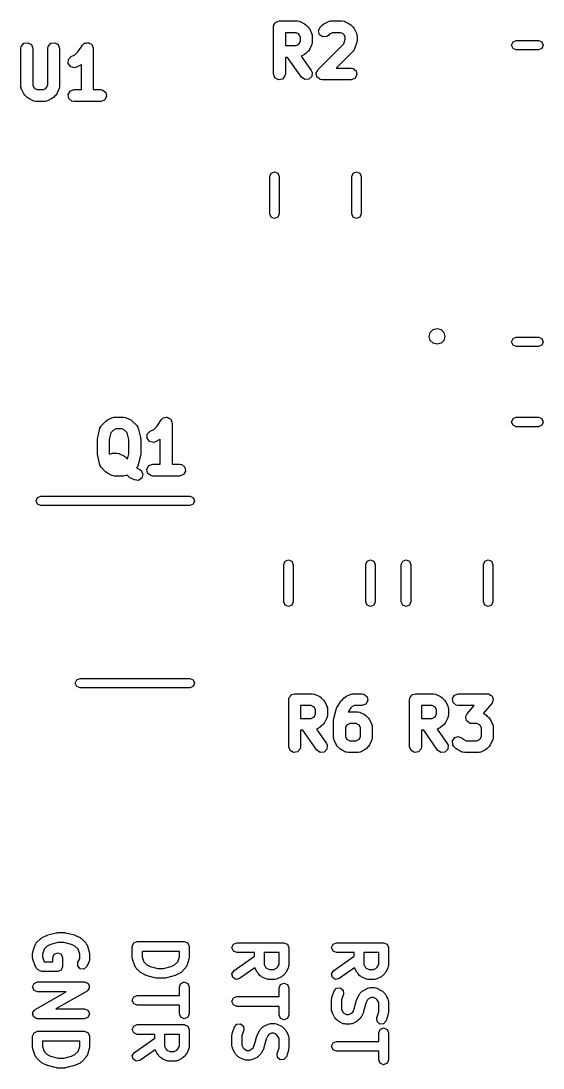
# Model space of a CAD drawing. Extents: x 83.3 to 116.7, y -116.8 to -83.3.
# Drawn here: x 99.49 to 106.14, y -116.76 to -103.43 of the extents above; entities that cross this region are included whole.
import ezdxf

# ---------------------------------------------------------------- set-up
doc = ezdxf.new("R2010")
doc.units = 0
doc.layers.add('BLACK', color=7, linetype='CONTINUOUS')

msp = doc.modelspace()

# ---------------------------------------------------------------- linework, layer by layer
at = {"layer": 'BLACK', "linetype": 'CONTINUOUS'}
for p, q in [((102.706, -103.501), (102.707, -103.491)), ((102.706, -104.101), (102.706, -103.501)), ((102.707, -103.488), (102.709, -103.485)), ((102.707, -103.491), (102.707, -103.488)), ((102.709, -103.485), (102.71, -103.475)), ((102.71, -103.475), (102.723, -103.46)), ((102.723, -103.46), (102.732, -103.443)), ((102.732, -103.443), (102.739, -103.441)), ((102.739, -103.441), (102.743, -103.436)), ((102.743, -103.436), (102.762, -103.432)), ((102.762, -103.432), (102.781, -103.426)), ((102.781, -103.426), (103.009, -103.426)), ((103.009, -103.426), (103.035, -103.43)), ((103.035, -103.43), (103.038, -103.433)), ((103.038, -103.433), (103.043, -103.434)), ((103.043, -103.434), (103.1, -103.462)), ((103.1, -103.462), (103.118, -103.476)), ((103.118, -103.476), (103.119, -103.476)), ((103.119, -103.476), (103.148, -103.505)), ((103.299, -103.505), (103.328, -103.476)), ((103.328, -103.476), (103.346, -103.463)), ((103.346, -103.463), (103.347, -103.462)), ((103.347, -103.462), (103.404, -103.434)), ((103.404, -103.434), (103.429, -103.426)), ((103.429, -103.426), (103.434, -103.427)), ((103.434, -103.427), (103.438, -103.426)), ((103.438, -103.426), (103.581, -103.426)), ((103.581, -103.426), (103.606, -103.43)), ((103.606, -103.43), (103.61, -103.433)), ((103.61, -103.433), (103.614, -103.434)), ((103.614, -103.434), (103.671, -103.462)), ((103.671, -103.462), (103.689, -103.476)), ((103.689, -103.476), (103.691, -103.476)), ((103.691, -103.476), (103.719, -103.505)), ((102.856, -103.576), (102.856, -103.74)), ((102.992, -103.576), (102.856, -103.576)), ((103.022, -103.591), (102.992, -103.576)), ((103.033, -103.602), (103.022, -103.591)), ((103.049, -103.633), (103.033, -103.602)), ((103.049, -103.683), (103.049, -103.633)), ((103.148, -103.505), (103.161, -103.523)), ((103.161, -103.523), (103.162, -103.524)), ((103.162, -103.524), (103.191, -103.581)), ((103.191, -103.581), (103.198, -103.606)), ((103.198, -103.606), (103.197, -103.611)), ((103.197, -103.611), (103.199, -103.615)), ((103.199, -103.615), (103.199, -103.701)), ((103.277, -103.551), (103.299, -103.505)), ((103.291, -103.601), (103.277, -103.551)), ((103.333, -103.63), (103.291, -103.601)), ((103.384, -103.626), (103.333, -103.63)), ((103.405, -103.611), (103.384, -103.626)), ((103.425, -103.591), (103.405, -103.611)), ((103.456, -103.576), (103.425, -103.591)), ((103.563, -103.576), (103.456, -103.576)), ((103.593, -103.591), (103.563, -103.576)), ((103.605, -103.602), (103.593, -103.591)), ((103.62, -103.633), (103.605, -103.602)), ((103.62, -103.66), (103.62, -103.633)), ((103.719, -103.505), (103.732, -103.523)), ((103.732, -103.523), (103.733, -103.524)), ((103.733, -103.524), (103.762, -103.581)), ((103.762, -103.581), (103.769, -103.606)), ((103.769, -103.606), (103.768, -103.611)), ((103.768, -103.611), (103.77, -103.615)), ((103.77, -103.615), (103.77, -103.672)), ((99.4869, -103.776), (99.4914, -103.751)), ((99.4914, -103.751), (99.5244, -103.711)), ((99.5244, -103.711), (99.5749, -103.703)), ((99.5749, -103.703), (99.6194, -103.728)), ((99.6194, -103.728), (99.6369, -103.776)), ((99.8298, -103.776), (99.8343, -103.751)), ((99.8343, -103.751), (99.8673, -103.711)), ((99.8673, -103.711), (99.9178, -103.703)), ((99.9178, -103.703), (99.9622, -103.728)), ((99.9622, -103.728), (99.9798, -103.776)), ((100.218, -103.814), (100.271, -103.735)), ((100.271, -103.735), (100.289, -103.716)), ((100.289, -103.716), (100.293, -103.715)), ((100.293, -103.715), (100.296, -103.711)), ((100.296, -103.711), (100.317, -103.708)), ((100.317, -103.708), (100.338, -103.702)), ((100.338, -103.702), (100.342, -103.703)), ((100.342, -103.703), (100.346, -103.703)), ((100.346, -103.703), (100.365, -103.713)), ((100.365, -103.713), (100.385, -103.722)), ((100.385, -103.722), (100.387, -103.726)), ((100.387, -103.726), (100.391, -103.728)), ((100.391, -103.728), (100.398, -103.749)), ((100.398, -103.749), (100.408, -103.768)), ((100.408, -103.768), (100.407, -103.772)), ((102.856, -103.74), (102.992, -103.74)), ((102.992, -103.74), (103.022, -103.725)), ((103.022, -103.725), (103.033, -103.713)), ((103.033, -103.713), (103.049, -103.683)), ((103.191, -103.734), (103.162, -103.791)), ((103.194, -103.726), (103.191, -103.73)), ((103.191, -103.73), (103.191, -103.734)), ((103.199, -103.701), (103.194, -103.726)), ((103.271, -104.048), (103.601, -103.717)), ((103.601, -103.717), (103.62, -103.66)), ((103.766, -103.696), (103.738, -103.782)), ((103.77, -103.672), (103.766, -103.694)), ((103.766, -103.694), (103.766, -103.696)), ((105.739, -103.735), (105.757, -103.692)), ((105.757, -103.777), (105.739, -103.735)), ((105.757, -103.692), (105.799, -103.675)), ((105.799, -103.675), (106.08, -103.675)), ((106.08, -103.675), (106.123, -103.692)), ((106.123, -103.692), (106.14, -103.735)), ((106.14, -103.735), (106.123, -103.777)), ((99.4869, -104.262), (99.4869, -103.776)), ((99.6369, -103.776), (99.6369, -104.244)), ((99.8298, -104.244), (99.8298, -103.776)), ((99.9798, -103.776), (99.9798, -104.262)), ((100.093, -103.918), (100.128, -103.881)), ((100.128, -103.881), (100.175, -103.858)), ((100.175, -103.858), (100.218, -103.814)), ((100.407, -103.772), (100.408, -103.776)), ((100.408, -103.776), (100.408, -104.301)), ((102.885, -103.89), (102.856, -103.89)), ((102.856, -103.89), (102.856, -104.101)), ((103.062, -104.144), (102.885, -103.89)), ((103.1, -103.854), (103.057, -103.875)), ((103.057, -103.875), (103.185, -104.058)), ((103.101, -103.852), (103.1, -103.854)), ((103.119, -103.839), (103.101, -103.852)), ((103.148, -103.811), (103.119, -103.839)), ((103.149, -103.809), (103.148, -103.811)), ((103.162, -103.791), (103.149, -103.809)), ((103.719, -103.811), (103.505, -104.026)), ((103.721, -103.807), (103.719, -103.811)), ((103.725, -103.805), (103.721, -103.807)), ((103.738, -103.782), (103.725, -103.805)), ((105.799, -103.795), (105.757, -103.777)), ((106.08, -103.795), (105.799, -103.795)), ((106.123, -103.777), (106.08, -103.795)), ((100.09, -103.969), (100.093, -103.918)), ((100.121, -104.01), (100.09, -103.969)), ((100.17, -104.022), (100.121, -104.01)), ((100.195, -104.015), (100.17, -104.022)), ((100.253, -103.986), (100.195, -104.015)), ((100.254, -103.985), (100.253, -103.986)), ((100.258, -103.982), (100.254, -103.985)), ((100.258, -104.301), (100.258, -103.982)), ((103.505, -104.026), (103.695, -104.026)), ((103.695, -104.026), (103.721, -104.03)), ((103.721, -104.03), (103.76, -104.063)), ((102.723, -104.149), (102.706, -104.101)), ((102.768, -104.175), (102.723, -104.149)), ((102.818, -104.166), (102.768, -104.175)), ((102.851, -104.126), (102.818, -104.166)), ((102.856, -104.101), (102.851, -104.126)), ((103.104, -104.173), (103.062, -104.144)), ((103.155, -104.169), (103.104, -104.173)), ((103.192, -104.132), (103.155, -104.169)), ((103.185, -104.058), (103.196, -104.081)), ((103.196, -104.081), (103.192, -104.132)), ((103.249, -104.094), (103.25, -104.091)), ((103.255, -104.116), (103.249, -104.094)), ((103.25, -104.088), (103.261, -104.068)), ((103.25, -104.091), (103.25, -104.088)), ((103.259, -104.138), (103.255, -104.116)), ((103.261, -104.14), (103.259, -104.138)), ((103.261, -104.068), (103.271, -104.048)), ((103.262, -104.144), (103.261, -104.14)), ((103.281, -104.157), (103.262, -104.144)), ((103.298, -104.171), (103.281, -104.157)), ((103.743, -104.158), (103.695, -104.176)), ((103.769, -104.114), (103.743, -104.158)), ((103.76, -104.063), (103.769, -104.114)), ((99.4884, -104.266), (99.4869, -104.262)), ((99.4874, -104.271), (99.4884, -104.266)), ((99.4948, -104.296), (99.4874, -104.271)), ((99.5234, -104.353), (99.4948, -104.296)), ((99.6369, -104.244), (99.6521, -104.275)), ((99.6521, -104.275), (99.6635, -104.286)), ((99.6635, -104.286), (99.6939, -104.301)), ((99.6939, -104.301), (99.7728, -104.301)), ((99.7728, -104.301), (99.8032, -104.286)), ((99.8032, -104.286), (99.8146, -104.275)), ((99.8146, -104.275), (99.8298, -104.244)), ((99.9719, -104.296), (99.9433, -104.353)), ((99.9724, -104.291), (99.9719, -104.296)), ((99.9752, -104.288), (99.9724, -104.291)), ((99.9798, -104.262), (99.9752, -104.288)), ((100.114, -104.319), (100.162, -104.301)), ((100.162, -104.301), (100.258, -104.301)), ((100.408, -104.301), (100.505, -104.301)), ((100.505, -104.301), (100.53, -104.306)), ((103.302, -104.172), (103.298, -104.171)), ((103.304, -104.173), (103.302, -104.172)), ((103.307, -104.173), (103.304, -104.173)), ((103.324, -104.176), (103.307, -104.173)), ((103.695, -104.176), (103.324, -104.176)), ((99.5246, -104.354), (99.5234, -104.353)), ((99.5375, -104.372), (99.5246, -104.354)), ((99.566, -104.401), (99.5375, -104.372)), ((99.5675, -104.402), (99.566, -104.401)), ((99.5855, -104.415), (99.5675, -104.402)), ((99.6427, -104.443), (99.5855, -104.415)), ((99.8812, -104.415), (99.824, -104.443)), ((99.8823, -104.414), (99.8812, -104.415)), ((99.9007, -104.401), (99.8823, -104.414)), ((99.9292, -104.372), (99.9007, -104.401)), ((99.9299, -104.371), (99.9292, -104.372)), ((99.9433, -104.353), (99.9299, -104.371)), ((100.088, -104.363), (100.114, -104.319)), ((100.097, -104.414), (100.088, -104.363)), ((100.136, -104.447), (100.097, -104.414)), ((100.553, -104.434), (100.505, -104.451)), ((100.53, -104.306), (100.57, -104.339)), ((100.579, -104.389), (100.553, -104.434)), ((100.57, -104.339), (100.579, -104.389)), ((99.6471, -104.444), (99.6427, -104.443)), ((99.6505, -104.447), (99.6471, -104.444)), ((99.6762, -104.451), (99.6505, -104.447)), ((99.7905, -104.451), (99.6762, -104.451)), ((99.7947, -104.45), (99.7905, -104.451)), ((99.7991, -104.451), (99.7947, -104.45)), ((99.824, -104.443), (99.7991, -104.451)), ((100.162, -104.451), (100.136, -104.447)), ((100.505, -104.451), (100.162, -104.451)), ((102.657, -105.407), (102.675, -105.365)), ((102.675, -105.365), (102.717, -105.347)), ((102.717, -105.347), (102.76, -105.365)), ((102.76, -105.365), (102.777, -105.407)), ((103.702, -105.407), (103.72, -105.365)), ((103.72, -105.365), (103.762, -105.347)), ((103.762, -105.347), (103.805, -105.365)), ((103.805, -105.365), (103.822, -105.407)), ((102.657, -105.882), (102.657, -105.407)), ((102.777, -105.407), (102.777, -105.882)), ((103.702, -105.882), (103.702, -105.407)), ((103.822, -105.407), (103.822, -105.882)), ((102.675, -105.924), (102.657, -105.882)), ((102.777, -105.882), (102.76, -105.924)), ((103.72, -105.924), (103.702, -105.882)), ((103.822, -105.882), (103.805, -105.924)), ((102.717, -105.942), (102.675, -105.924)), ((102.76, -105.924), (102.717, -105.942)), ((103.762, -105.942), (103.72, -105.924)), ((103.805, -105.924), (103.762, -105.942)), ((104.703, -107.395), (104.74, -107.358)), ((104.74, -107.358), (104.79, -107.345)), ((104.79, -107.345), (104.84, -107.358)), ((104.84, -107.358), (104.876, -107.395)), ((104.69, -107.445), (104.703, -107.395)), ((104.703, -107.495), (104.69, -107.445)), ((104.74, -107.531), (104.703, -107.495)), ((104.876, -107.495), (104.84, -107.531)), ((104.876, -107.395), (104.89, -107.445)), ((104.89, -107.445), (104.876, -107.495)), ((105.739, -107.515), (105.757, -107.472)), ((105.757, -107.472), (105.799, -107.455)), ((105.799, -107.455), (106.08, -107.455)), ((106.08, -107.455), (106.123, -107.472)), ((106.123, -107.472), (106.14, -107.515)), ((104.79, -107.545), (104.74, -107.531)), ((104.84, -107.531), (104.79, -107.545)), ((105.757, -107.557), (105.739, -107.515)), ((105.799, -107.575), (105.757, -107.557)), ((106.08, -107.575), (105.799, -107.575)), ((106.123, -107.557), (106.08, -107.575)), ((106.14, -107.515), (106.123, -107.557)), ((100.513, -108.581), (100.57, -108.523)), ((100.57, -108.523), (100.589, -108.511)), ((100.589, -108.511), (100.59, -108.509)), ((100.59, -108.509), (100.647, -108.481)), ((100.647, -108.481), (100.672, -108.473)), ((100.672, -108.473), (100.676, -108.474)), ((100.676, -108.474), (100.681, -108.473)), ((100.681, -108.473), (100.795, -108.473)), ((100.795, -108.473), (100.821, -108.477)), ((100.821, -108.477), (100.824, -108.48)), ((100.824, -108.48), (100.828, -108.481)), ((100.828, -108.481), (100.886, -108.509)), ((100.886, -108.509), (100.904, -108.523)), ((100.904, -108.523), (100.905, -108.523)), ((100.905, -108.523), (100.962, -108.581)), ((101.222, -108.586), (101.275, -108.506)), ((101.275, -108.506), (101.293, -108.487)), ((101.293, -108.487), (101.297, -108.486)), ((101.297, -108.486), (101.3, -108.483)), ((101.3, -108.483), (101.322, -108.479)), ((101.322, -108.479), (101.343, -108.473)), ((101.343, -108.473), (101.346, -108.475)), ((101.346, -108.475), (101.351, -108.474)), ((101.351, -108.474), (101.37, -108.485)), ((101.37, -108.485), (101.39, -108.494)), ((101.39, -108.494), (101.391, -108.498)), ((101.391, -108.498), (101.395, -108.5)), ((101.395, -108.5), (101.403, -108.52)), ((101.403, -108.52), (101.412, -108.54)), ((101.412, -108.54), (101.411, -108.544)), ((101.411, -108.544), (101.413, -108.548)), ((101.413, -108.548), (101.413, -109.073)), ((105.739, -108.535), (105.757, -108.492)), ((105.757, -108.577), (105.739, -108.535)), ((105.757, -108.492), (105.799, -108.475)), ((105.799, -108.475), (106.08, -108.475)), ((106.08, -108.475), (106.123, -108.492)), ((106.123, -108.492), (106.14, -108.535)), ((106.14, -108.535), (106.123, -108.577)), ((100.465, -108.73), (100.494, -108.615)), ((100.494, -108.615), (100.504, -108.592)), ((100.504, -108.592), (100.51, -108.587)), ((100.51, -108.587), (100.513, -108.581)), ((100.634, -108.672), (100.613, -108.757)), ((100.668, -108.638), (100.634, -108.672)), ((100.698, -108.623), (100.668, -108.638)), ((100.777, -108.623), (100.698, -108.623)), ((100.808, -108.638), (100.777, -108.623)), ((100.841, -108.672), (100.808, -108.638)), ((100.863, -108.757), (100.841, -108.672)), ((100.962, -108.581), (100.977, -108.602)), ((100.977, -108.602), (100.978, -108.609)), ((100.978, -108.609), (100.982, -108.615)), ((100.982, -108.615), (101.01, -108.73)), ((101.094, -108.741), (101.097, -108.689)), ((101.097, -108.689), (101.133, -108.652)), ((101.133, -108.652), (101.179, -108.629)), ((101.179, -108.629), (101.222, -108.586)), ((105.799, -108.595), (105.757, -108.577)), ((106.08, -108.595), (105.799, -108.595)), ((106.123, -108.577), (106.08, -108.595)), ((100.463, -108.748), (100.465, -108.733)), ((100.463, -108.948), (100.463, -108.748)), ((100.465, -108.733), (100.465, -108.73)), ((100.613, -108.757), (100.613, -108.939)), ((100.863, -108.939), (100.863, -108.757)), ((101.01, -108.73), (101.012, -108.745)), ((101.012, -108.745), (101.013, -108.748)), ((101.013, -108.748), (101.013, -108.948)), ((101.125, -108.782), (101.094, -108.741)), ((101.175, -108.794), (101.125, -108.782)), ((101.2, -108.786), (101.175, -108.794)), ((101.257, -108.758), (101.2, -108.786)), ((101.258, -108.757), (101.257, -108.758)), ((101.263, -108.753), (101.258, -108.757)), ((101.263, -109.073), (101.263, -108.753)), ((100.464, -108.951), (100.463, -108.948)), ((100.465, -108.966), (100.464, -108.951)), ((100.494, -109.08), (100.465, -108.966)), ((100.613, -108.939), (100.614, -108.944)), ((100.614, -108.944), (100.652, -108.93)), ((100.652, -108.93), (100.709, -108.93)), ((100.709, -108.93), (100.735, -108.935)), ((100.735, -108.935), (100.738, -108.937)), ((100.738, -108.937), (100.743, -108.938)), ((100.743, -108.938), (100.8, -108.967)), ((100.8, -108.967), (100.818, -108.98)), ((100.846, -109.007), (100.863, -108.939)), ((101.01, -108.966), (100.982, -109.08)), ((101.013, -108.948), (101.01, -108.963)), ((101.01, -108.963), (101.01, -108.966)), ((100.498, -109.086), (100.494, -109.08)), ((100.498, -109.094), (100.498, -109.086)), ((100.513, -109.115), (100.498, -109.094)), ((100.818, -108.98), (100.819, -108.981)), ((100.819, -108.981), (100.846, -109.007)), ((100.971, -109.104), (100.965, -109.108)), ((100.982, -109.08), (100.971, -109.104)), ((101.092, -109.135), (101.118, -109.09)), ((101.118, -109.09), (101.166, -109.073)), ((101.166, -109.073), (101.263, -109.073)), ((101.413, -109.073), (101.509, -109.073)), ((101.509, -109.073), (101.535, -109.077)), ((101.535, -109.077), (101.574, -109.11)), ((100.57, -109.172), (100.513, -109.115)), ((100.572, -109.173), (100.57, -109.172)), ((100.59, -109.186), (100.572, -109.173)), ((100.647, -109.215), (100.59, -109.186)), ((100.651, -109.215), (100.647, -109.215)), ((100.655, -109.218), (100.651, -109.215)), ((100.681, -109.223), (100.655, -109.218)), ((100.795, -109.223), (100.681, -109.223)), ((100.799, -109.221), (100.795, -109.223)), ((100.803, -109.222), (100.799, -109.221)), ((100.828, -109.215), (100.803, -109.222)), ((100.837, -109.211), (100.828, -109.215)), ((100.856, -109.229), (100.837, -109.211)), ((100.858, -109.23), (100.856, -109.229)), ((100.876, -109.244), (100.858, -109.23)), ((100.962, -109.115), (100.96, -109.118)), ((100.96, -109.118), (101, -109.138)), ((100.965, -109.108), (100.962, -109.115)), ((101, -109.138), (101.021, -109.153)), ((101.021, -109.153), (101.041, -109.201)), ((101.041, -109.201), (101.027, -109.25)), ((101.101, -109.185), (101.092, -109.135)), ((101.141, -109.218), (101.101, -109.185)), ((101.166, -109.223), (101.141, -109.218)), ((101.509, -109.223), (101.166, -109.223)), ((101.557, -109.205), (101.509, -109.223)), ((101.583, -109.161), (101.557, -109.205)), ((101.574, -109.11), (101.583, -109.161)), ((100.933, -109.272), (100.876, -109.244)), ((100.984, -109.278), (100.933, -109.272)), ((101.027, -109.25), (100.984, -109.278)), ((99.68, -109.54), (99.6976, -109.498)), ((99.6976, -109.498), (99.74, -109.48)), ((99.74, -109.48), (101.64, -109.48)), ((101.64, -109.48), (101.682, -109.498)), ((101.682, -109.498), (101.7, -109.54)), ((99.6976, -109.582), (99.68, -109.54)), ((99.74, -109.6), (99.6976, -109.582)), ((101.64, -109.6), (99.74, -109.6)), ((101.682, -109.582), (101.64, -109.6)), ((101.7, -109.54), (101.682, -109.582)), ((102.853, -110.309), (102.895, -110.291)), ((102.895, -110.291), (102.937, -110.309)), ((103.898, -110.309), (103.94, -110.291)), ((103.94, -110.291), (103.982, -110.309)), ((104.352, -110.309), (104.394, -110.291)), ((104.394, -110.291), (104.437, -110.309)), ((105.397, -110.309), (105.439, -110.291)), ((105.439, -110.291), (105.482, -110.309)), ((102.835, -110.351), (102.853, -110.309)), ((102.835, -110.826), (102.835, -110.351)), ((102.937, -110.309), (102.955, -110.351)), ((102.955, -110.351), (102.955, -110.826)), ((103.88, -110.351), (103.898, -110.309)), ((103.88, -110.826), (103.88, -110.351)), ((103.982, -110.309), (104, -110.351)), ((104, -110.351), (104, -110.826)), ((104.334, -110.351), (104.352, -110.309)), ((104.334, -110.826), (104.334, -110.351)), ((104.437, -110.309), (104.454, -110.351)), ((104.454, -110.351), (104.454, -110.826)), ((105.379, -110.351), (105.397, -110.309)), ((105.379, -110.826), (105.379, -110.351)), ((105.482, -110.309), (105.499, -110.351)), ((105.499, -110.351), (105.499, -110.826)), ((102.853, -110.868), (102.835, -110.826)), ((102.955, -110.826), (102.937, -110.868)), ((103.898, -110.868), (103.88, -110.826)), ((104, -110.826), (103.982, -110.868)), ((104.352, -110.868), (104.334, -110.826)), ((104.454, -110.826), (104.437, -110.868)), ((105.397, -110.868), (105.379, -110.826)), ((105.499, -110.826), (105.482, -110.868)), ((102.895, -110.886), (102.853, -110.868)), ((102.937, -110.868), (102.895, -110.886)), ((103.94, -110.886), (103.898, -110.868)), ((103.982, -110.868), (103.94, -110.886)), ((104.394, -110.886), (104.352, -110.868)), ((104.437, -110.868), (104.394, -110.886)), ((105.439, -110.886), (105.397, -110.868)), ((105.482, -110.868), (105.439, -110.886)), ((100.18, -111.86), (100.198, -111.818)), ((100.198, -111.902), (100.18, -111.86)), ((100.198, -111.818), (100.24, -111.8)), ((100.24, -111.92), (100.198, -111.902)), ((100.24, -111.8), (101.64, -111.8)), ((101.64, -111.8), (101.682, -111.818)), ((101.682, -111.902), (101.64, -111.92)), ((101.682, -111.818), (101.7, -111.86)), ((101.7, -111.86), (101.682, -111.902)), ((101.64, -111.92), (100.24, -111.92)), ((102.904, -112.046), (102.917, -112.031)), ((102.917, -112.031), (102.926, -112.014)), ((102.926, -112.014), (102.933, -112.012)), ((102.933, -112.012), (102.937, -112.006)), ((102.937, -112.006), (102.956, -112.003)), ((102.956, -112.003), (102.975, -111.996)), ((102.975, -111.996), (103.203, -111.996)), ((103.203, -111.996), (103.229, -112.001)), ((103.229, -112.001), (103.232, -112.004)), ((103.232, -112.004), (103.237, -112.004)), ((103.237, -112.004), (103.294, -112.033)), ((103.294, -112.033), (103.312, -112.046)), ((103.607, -112.047), (103.626, -112.034)), ((103.626, -112.034), (103.627, -112.033)), ((103.627, -112.033), (103.684, -112.004)), ((103.684, -112.004), (103.709, -111.997)), ((103.709, -111.997), (103.713, -111.998)), ((103.713, -111.998), (103.717, -111.996)), ((103.717, -111.996), (103.832, -111.996)), ((103.832, -111.996), (103.857, -112.001)), ((103.857, -112.001), (103.897, -112.034)), ((103.897, -112.034), (103.906, -112.084)), ((104.444, -112.046), (104.457, -112.031)), ((104.457, -112.031), (104.467, -112.014)), ((104.467, -112.014), (104.473, -112.012)), ((104.473, -112.012), (104.477, -112.006)), ((104.477, -112.006), (104.497, -112.003)), ((104.497, -112.003), (104.515, -111.996)), ((104.515, -111.996), (104.744, -111.996)), ((104.744, -111.996), (104.769, -112.001)), ((104.769, -112.001), (104.773, -112.004)), ((104.773, -112.004), (104.777, -112.004)), ((104.777, -112.004), (104.834, -112.033)), ((104.834, -112.033), (104.852, -112.046)), ((104.984, -112.058), (105.01, -112.014)), ((105.01, -112.014), (105.058, -111.996)), ((105.058, -111.996), (105.429, -111.996)), ((105.429, -111.996), (105.44, -111.998)), ((105.44, -111.998), (105.444, -111.998)), ((105.444, -111.998), (105.446, -111.999)), ((105.446, -111.999), (105.455, -112.001)), ((105.455, -112.001), (105.47, -112.014)), ((105.47, -112.014), (105.488, -112.024)), ((105.488, -112.024), (105.49, -112.03)), ((105.49, -112.03), (105.494, -112.034)), ((105.494, -112.034), (105.498, -112.054)), ((102.9, -112.071), (102.901, -112.062)), ((102.9, -112.671), (102.9, -112.071)), ((102.901, -112.058), (102.902, -112.056)), ((102.901, -112.062), (102.901, -112.058)), ((102.902, -112.056), (102.904, -112.046)), ((103.05, -112.146), (103.05, -112.311)), ((103.185, -112.146), (103.05, -112.146)), ((103.216, -112.162), (103.185, -112.146)), ((103.227, -112.173), (103.216, -112.162)), ((103.312, -112.046), (103.313, -112.047)), ((103.313, -112.047), (103.342, -112.076)), ((103.342, -112.076), (103.355, -112.094)), ((103.355, -112.094), (103.356, -112.095)), ((103.356, -112.095), (103.385, -112.152)), ((103.385, -112.152), (103.392, -112.177)), ((103.512, -112.173), (103.569, -112.087)), ((103.569, -112.087), (103.577, -112.079)), ((103.577, -112.079), (103.579, -112.076)), ((103.579, -112.076), (103.607, -112.047)), ((103.705, -112.162), (103.69, -112.176)), ((103.735, -112.146), (103.705, -112.162)), ((103.832, -112.146), (103.735, -112.146)), ((103.88, -112.129), (103.832, -112.146)), ((103.906, -112.084), (103.88, -112.129)), ((104.44, -112.071), (104.442, -112.062)), ((104.44, -112.671), (104.44, -112.071)), ((104.441, -112.058), (104.443, -112.056)), ((104.442, -112.062), (104.441, -112.058)), ((104.443, -112.056), (104.444, -112.046)), ((104.59, -112.146), (104.59, -112.311)), ((104.726, -112.146), (104.59, -112.146)), ((104.756, -112.162), (104.726, -112.146)), ((104.768, -112.173), (104.756, -112.162)), ((104.852, -112.046), (104.854, -112.047)), ((104.854, -112.047), (104.882, -112.076)), ((104.882, -112.076), (104.895, -112.094)), ((104.895, -112.094), (104.896, -112.095)), ((104.896, -112.095), (104.925, -112.152)), ((104.925, -112.152), (104.932, -112.177)), ((104.993, -112.109), (104.984, -112.058)), ((105.032, -112.142), (104.993, -112.109)), ((105.058, -112.146), (105.032, -112.142)), ((105.264, -112.146), (105.058, -112.146)), ((105.173, -112.251), (105.264, -112.146)), ((105.486, -112.121), (105.376, -112.247)), ((105.493, -112.102), (105.486, -112.121)), ((105.503, -112.084), (105.493, -112.102)), ((105.498, -112.054), (105.504, -112.073)), ((105.504, -112.073), (105.502, -112.079)), ((105.502, -112.079), (105.503, -112.084)), ((103.185, -112.311), (103.216, -112.296)), ((103.216, -112.296), (103.227, -112.284)), ((103.242, -112.203), (103.227, -112.173)), ((103.227, -112.284), (103.242, -112.254)), ((103.242, -112.254), (103.242, -112.203)), ((103.385, -112.305), (103.356, -112.362)), ((103.388, -112.297), (103.385, -112.301)), ((103.385, -112.301), (103.385, -112.305)), ((103.392, -112.271), (103.388, -112.297)), ((103.392, -112.177), (103.391, -112.181)), ((103.391, -112.181), (103.392, -112.186)), ((103.392, -112.186), (103.392, -112.271)), ((103.473, -112.31), (103.502, -112.196)), ((103.502, -112.196), (103.512, -112.173)), ((103.512, -112.173), (103.512, -112.173)), ((103.69, -112.176), (103.657, -112.226)), ((103.657, -112.226), (103.66, -112.225)), ((103.66, -112.225), (103.775, -112.225)), ((103.775, -112.225), (103.8, -112.23)), ((103.8, -112.23), (103.804, -112.232)), ((103.804, -112.232), (103.808, -112.233)), ((103.808, -112.233), (103.865, -112.261)), ((103.865, -112.261), (103.883, -112.275)), ((103.883, -112.275), (103.885, -112.276)), ((103.885, -112.276), (103.913, -112.304)), ((103.913, -112.304), (103.926, -112.322)), ((104.726, -112.311), (104.756, -112.296)), ((104.756, -112.296), (104.768, -112.284)), ((104.783, -112.203), (104.768, -112.173)), ((104.768, -112.284), (104.783, -112.254)), ((104.783, -112.254), (104.783, -112.203)), ((104.925, -112.305), (104.896, -112.362)), ((104.928, -112.297), (104.925, -112.301)), ((104.925, -112.301), (104.925, -112.305)), ((104.933, -112.271), (104.928, -112.297)), ((104.932, -112.177), (104.931, -112.181)), ((104.931, -112.181), (104.933, -112.186)), ((104.933, -112.186), (104.933, -112.271)), ((105.154, -112.298), (105.156, -112.293)), ((105.161, -112.318), (105.154, -112.298)), ((105.155, -112.287), (105.166, -112.269)), ((105.156, -112.293), (105.155, -112.287)), ((105.166, -112.269), (105.173, -112.251)), ((105.376, -112.247), (105.406, -112.261)), ((105.406, -112.261), (105.424, -112.275)), ((105.424, -112.275), (105.425, -112.276)), ((105.425, -112.276), (105.454, -112.304)), ((105.454, -112.304), (105.467, -112.322)), ((103.05, -112.311), (103.185, -112.311)), ((103.294, -112.424), (103.251, -112.446)), ((103.295, -112.423), (103.294, -112.424)), ((103.313, -112.41), (103.295, -112.423)), ((103.342, -112.382), (103.313, -112.41)), ((103.343, -112.38), (103.342, -112.382)), ((103.356, -112.362), (103.343, -112.38)), ((103.471, -112.329), (103.474, -112.314)), ((103.471, -112.557), (103.471, -112.329)), ((103.474, -112.314), (103.473, -112.31)), ((103.636, -112.402), (103.621, -112.432)), ((103.621, -112.432), (103.621, -112.539)), ((103.648, -112.39), (103.636, -112.402)), ((103.678, -112.375), (103.648, -112.39)), ((103.757, -112.375), (103.678, -112.375)), ((103.787, -112.39), (103.757, -112.375)), ((103.799, -112.402), (103.787, -112.39)), ((103.814, -112.432), (103.799, -112.402)), ((103.814, -112.539), (103.814, -112.432)), ((103.926, -112.322), (103.927, -112.324)), ((103.927, -112.324), (103.956, -112.381)), ((103.956, -112.381), (103.963, -112.406)), ((103.963, -112.406), (103.962, -112.41)), ((103.962, -112.41), (103.964, -112.414)), ((103.964, -112.414), (103.964, -112.557)), ((104.59, -112.311), (104.726, -112.311)), ((104.834, -112.424), (104.791, -112.446)), ((104.835, -112.423), (104.834, -112.424)), ((104.854, -112.41), (104.835, -112.423)), ((104.882, -112.382), (104.854, -112.41)), ((104.883, -112.38), (104.882, -112.382)), ((104.896, -112.362), (104.883, -112.38)), ((105.164, -112.337), (105.161, -112.318)), ((105.169, -112.341), (105.164, -112.337)), ((105.171, -112.347), (105.169, -112.341)), ((105.188, -112.357), (105.171, -112.347)), ((105.204, -112.37), (105.188, -112.357)), ((105.212, -112.372), (105.204, -112.37)), ((105.215, -112.374), (105.212, -112.372)), ((105.218, -112.373), (105.215, -112.374)), ((105.229, -112.375), (105.218, -112.373)), ((105.297, -112.375), (105.229, -112.375)), ((105.328, -112.39), (105.297, -112.375)), ((105.339, -112.402), (105.328, -112.39)), ((105.354, -112.432), (105.339, -112.402)), ((105.354, -112.539), (105.354, -112.432)), ((105.467, -112.322), (105.468, -112.324)), ((105.468, -112.324), (105.496, -112.381)), ((105.496, -112.381), (105.504, -112.406)), ((105.504, -112.406), (105.503, -112.41)), ((105.503, -112.41), (105.504, -112.414)), ((105.504, -112.414), (105.504, -112.557)), ((103.078, -112.461), (103.05, -112.461)), ((103.05, -112.461), (103.05, -112.671)), ((103.256, -112.714), (103.078, -112.461)), ((103.251, -112.446), (103.379, -112.628)), ((103.473, -112.561), (103.471, -112.557)), ((103.472, -112.566), (103.473, -112.561)), ((103.479, -112.591), (103.472, -112.566)), ((103.621, -112.539), (103.636, -112.57)), ((103.636, -112.57), (103.648, -112.581)), ((103.787, -112.581), (103.799, -112.57)), ((103.799, -112.57), (103.814, -112.539)), ((103.964, -112.557), (103.959, -112.583)), ((104.619, -112.461), (104.59, -112.461)), ((104.59, -112.461), (104.59, -112.671)), ((104.796, -112.714), (104.619, -112.461)), ((104.791, -112.446), (104.919, -112.628)), ((104.985, -112.595), (105.015, -112.553)), ((105.015, -112.553), (105.064, -112.54)), ((105.064, -112.54), (105.111, -112.561)), ((105.111, -112.561), (105.131, -112.581)), ((105.328, -112.581), (105.339, -112.57)), ((105.339, -112.57), (105.354, -112.539)), ((105.504, -112.557), (105.5, -112.583)), ((102.917, -112.72), (102.9, -112.671)), ((103.045, -112.697), (103.012, -112.736)), ((103.05, -112.671), (103.045, -112.697)), ((103.385, -112.703), (103.349, -112.739)), ((103.379, -112.628), (103.39, -112.652)), ((103.39, -112.652), (103.385, -112.703)), ((103.508, -112.648), (103.479, -112.591)), ((103.509, -112.649), (103.508, -112.648)), ((103.522, -112.667), (103.509, -112.649)), ((103.55, -112.696), (103.522, -112.667)), ((103.552, -112.697), (103.55, -112.696)), ((103.57, -112.71), (103.552, -112.697)), ((103.648, -112.581), (103.678, -112.596)), ((103.678, -112.596), (103.757, -112.596)), ((103.757, -112.596), (103.787, -112.581)), ((103.885, -112.696), (103.866, -112.709)), ((103.913, -112.667), (103.885, -112.696)), ((103.914, -112.666), (103.913, -112.667)), ((103.927, -112.648), (103.914, -112.666)), ((103.956, -112.591), (103.927, -112.648)), ((103.959, -112.583), (103.956, -112.586)), ((103.956, -112.586), (103.956, -112.591)), ((104.458, -112.72), (104.44, -112.671)), ((104.585, -112.697), (104.552, -112.736)), ((104.59, -112.671), (104.585, -112.697)), ((104.926, -112.703), (104.89, -112.739)), ((104.919, -112.628), (104.93, -112.652)), ((104.93, -112.652), (104.926, -112.703)), ((104.99, -112.646), (104.985, -112.595)), ((105.005, -112.667), (104.99, -112.646)), ((105.033, -112.696), (105.005, -112.667)), ((105.035, -112.697), (105.033, -112.696)), ((105.053, -112.71), (105.035, -112.697)), ((105.131, -112.581), (105.161, -112.596)), ((105.161, -112.596), (105.297, -112.596)), ((105.297, -112.596), (105.328, -112.581)), ((105.425, -112.696), (105.407, -112.709)), ((105.454, -112.667), (105.425, -112.696)), ((105.468, -112.648), (105.454, -112.666)), ((105.454, -112.666), (105.454, -112.667)), ((105.496, -112.591), (105.468, -112.648)), ((105.497, -112.586), (105.496, -112.591)), ((105.5, -112.583), (105.497, -112.586)), ((102.962, -112.745), (102.917, -112.72)), ((103.012, -112.736), (102.962, -112.745)), ((103.298, -112.744), (103.256, -112.714)), ((103.349, -112.739), (103.298, -112.744)), ((103.627, -112.739), (103.57, -112.71)), ((103.631, -112.739), (103.627, -112.739)), ((103.635, -112.742), (103.631, -112.739)), ((103.66, -112.746), (103.635, -112.742)), ((103.775, -112.746), (103.66, -112.746)), ((103.779, -112.745), (103.775, -112.746)), ((103.783, -112.746), (103.779, -112.745)), ((103.808, -112.739), (103.783, -112.746)), ((103.865, -112.71), (103.808, -112.739)), ((103.866, -112.709), (103.865, -112.71)), ((104.502, -112.745), (104.458, -112.72)), ((104.552, -112.736), (104.502, -112.745)), ((104.838, -112.744), (104.796, -112.714)), ((104.89, -112.739), (104.838, -112.744)), ((105.11, -112.739), (105.053, -112.71)), ((105.114, -112.739), (105.11, -112.739)), ((105.118, -112.742), (105.114, -112.739)), ((105.144, -112.746), (105.118, -112.742)), ((105.315, -112.746), (105.144, -112.746)), ((105.319, -112.745), (105.315, -112.746)), ((105.324, -112.746), (105.319, -112.745)), ((105.349, -112.739), (105.324, -112.746)), ((105.406, -112.71), (105.349, -112.739)), ((105.407, -112.709), (105.406, -112.71)), ((99.7491, -115.11), (99.7558, -115.103)), ((99.7558, -115.103), (99.813, -115.074)), ((99.813, -115.074), (99.82, -115.074)), ((99.82, -115.074), (99.8257, -115.069)), ((99.8257, -115.069), (99.94, -115.041)), ((99.94, -115.041), (99.9479, -115.042)), ((99.9479, -115.042), (99.9552, -115.039)), ((99.9552, -115.039), (100.041, -115.039)), ((100.041, -115.039), (100.048, -115.042)), ((100.048, -115.042), (100.056, -115.041)), ((100.056, -115.041), (100.17, -115.069)), ((100.17, -115.069), (100.176, -115.074)), ((100.176, -115.074), (100.183, -115.074)), ((100.183, -115.074), (100.24, -115.103)), ((100.24, -115.103), (100.247, -115.11)), ((99.6388, -115.282), (99.6673, -115.196)), ((99.6673, -115.196), (99.6769, -115.185)), ((99.6769, -115.185), (99.6824, -115.171)), ((99.6824, -115.171), (99.7396, -115.114)), ((99.7396, -115.114), (99.7491, -115.11)), ((99.8208, -115.21), (99.7812, -115.249)), ((99.8627, -115.189), (99.8208, -115.21)), ((99.9629, -115.164), (99.8627, -115.189)), ((100.033, -115.164), (99.9629, -115.164)), ((100.133, -115.189), (100.033, -115.164)), ((100.175, -115.21), (100.133, -115.189)), ((100.215, -115.249), (100.175, -115.21)), ((100.247, -115.11), (100.257, -115.114)), ((100.257, -115.114), (100.314, -115.171)), ((100.314, -115.171), (100.319, -115.185)), ((100.319, -115.185), (100.329, -115.196)), ((100.329, -115.196), (100.357, -115.282)), ((100.906, -115.216), (100.924, -115.171)), ((100.906, -115.359), (100.906, -115.216)), ((100.924, -115.171), (100.968, -115.153)), ((100.968, -115.153), (101.568, -115.153)), ((101.568, -115.153), (101.612, -115.171)), ((101.612, -115.171), (101.631, -115.216)), ((101.631, -115.216), (101.631, -115.359)), ((102.176, -115.23), (102.194, -115.186)), ((102.194, -115.274), (102.176, -115.23)), ((102.194, -115.186), (102.238, -115.167)), ((102.238, -115.167), (102.838, -115.167)), ((102.838, -115.167), (102.882, -115.186)), ((102.882, -115.186), (102.901, -115.23)), ((102.901, -115.23), (102.901, -115.459)), ((103.446, -115.23), (103.464, -115.186)), ((103.464, -115.274), (103.446, -115.23)), ((103.464, -115.186), (103.508, -115.167)), ((103.508, -115.167), (104.108, -115.167)), ((104.108, -115.167), (104.152, -115.186)), ((104.152, -115.186), (104.171, -115.23)), ((104.171, -115.23), (104.171, -115.459)), ((99.6355, -115.301), (99.6395, -115.292)), ((99.6355, -115.359), (99.6355, -115.301)), ((99.6395, -115.368), (99.6355, -115.359)), ((99.6395, -115.292), (99.6388, -115.282)), ((99.6388, -115.378), (99.6395, -115.368)), ((99.7812, -115.249), (99.7605, -115.312)), ((99.7605, -115.312), (99.7605, -115.348)), ((99.7605, -115.348), (99.7812, -115.41)), ((99.8927, -115.359), (99.911, -115.314)), ((99.8927, -115.41), (99.8927, -115.359)), ((99.911, -115.314), (99.9552, -115.296)), ((99.9552, -115.296), (99.9994, -115.314)), ((99.9994, -115.314), (100.018, -115.359)), ((100.018, -115.359), (100.018, -115.473)), ((100.214, -115.416), (100.236, -115.372)), ((100.236, -115.312), (100.215, -115.249)), ((100.236, -115.372), (100.236, -115.312)), ((100.357, -115.282), (100.357, -115.292)), ((100.357, -115.292), (100.361, -115.301)), ((100.361, -115.301), (100.361, -115.387)), ((100.909, -115.368), (100.906, -115.359)), ((100.909, -115.378), (100.909, -115.368)), ((101.031, -115.278), (101.031, -115.348)), ((101.506, -115.278), (101.031, -115.278)), ((101.031, -115.348), (101.051, -115.41)), ((101.485, -115.41), (101.506, -115.348)), ((101.506, -115.348), (101.506, -115.278)), ((101.631, -115.359), (101.627, -115.368)), ((101.627, -115.368), (101.627, -115.378)), ((102.238, -115.292), (102.194, -115.274)), ((102.202, -115.522), (102.461, -115.34)), ((102.461, -115.292), (102.238, -115.292)), ((102.461, -115.34), (102.461, -115.292)), ((102.586, -115.292), (102.586, -115.444)), ((102.776, -115.292), (102.586, -115.292)), ((102.776, -115.444), (102.776, -115.292)), ((103.508, -115.292), (103.464, -115.274)), ((103.472, -115.522), (103.731, -115.34)), ((103.731, -115.292), (103.508, -115.292)), ((103.731, -115.34), (103.731, -115.292)), ((103.856, -115.292), (103.856, -115.444)), ((104.046, -115.292), (103.856, -115.292)), ((104.046, -115.444), (104.046, -115.292)), ((99.6673, -115.464), (99.6388, -115.378)), ((99.6769, -115.475), (99.6673, -115.464)), ((99.6824, -115.488), (99.6769, -115.475)), ((99.711, -115.517), (99.6824, -115.488)), ((99.7812, -115.41), (99.8927, -115.41)), ((100.018, -115.473), (99.9994, -115.517)), ((100.21, -115.464), (100.214, -115.416)), ((100.242, -115.5), (100.21, -115.464)), ((100.289, -115.504), (100.242, -115.5)), ((100.325, -115.472), (100.289, -115.504)), ((100.354, -115.415), (100.325, -115.472)), ((100.355, -115.401), (100.354, -115.415)), ((100.361, -115.387), (100.355, -115.401)), ((100.937, -115.464), (100.909, -115.378)), ((100.947, -115.475), (100.937, -115.464)), ((100.952, -115.488), (100.947, -115.475)), ((101.01, -115.546), (100.952, -115.488)), ((101.051, -115.41), (101.091, -115.45)), ((101.091, -115.45), (101.133, -115.471)), ((101.133, -115.471), (101.233, -115.496)), ((101.233, -115.496), (101.303, -115.496)), ((101.303, -115.496), (101.403, -115.471)), ((101.403, -115.471), (101.445, -115.45)), ((101.445, -115.45), (101.485, -115.41)), ((101.584, -115.488), (101.527, -115.546)), ((101.589, -115.475), (101.584, -115.488)), ((101.599, -115.464), (101.589, -115.475)), ((101.627, -115.378), (101.599, -115.464)), ((102.469, -115.488), (102.274, -115.624)), ((102.496, -115.544), (102.469, -115.488)), ((102.586, -115.444), (102.604, -115.479)), ((102.604, -115.479), (102.618, -115.493)), ((102.618, -115.493), (102.653, -115.51)), ((102.709, -115.51), (102.744, -115.493)), ((102.744, -115.493), (102.758, -115.479)), ((102.758, -115.479), (102.776, -115.444)), ((102.894, -115.486), (102.865, -115.544)), ((102.895, -115.472), (102.894, -115.486)), ((102.901, -115.459), (102.895, -115.472)), ((103.739, -115.488), (103.544, -115.624)), ((103.766, -115.544), (103.739, -115.488)), ((103.856, -115.444), (103.874, -115.479)), ((103.874, -115.479), (103.888, -115.493)), ((103.888, -115.493), (103.923, -115.51)), ((103.979, -115.51), (104.014, -115.493)), ((104.014, -115.493), (104.028, -115.479)), ((104.028, -115.479), (104.046, -115.444)), ((104.164, -115.486), (104.135, -115.544)), ((104.165, -115.472), (104.164, -115.486)), ((104.171, -115.459), (104.165, -115.472)), ((99.7336, -115.526), (99.711, -115.517)), ((99.7552, -115.535), (99.7336, -115.526)), ((99.9552, -115.535), (99.7552, -115.535)), ((99.9994, -115.517), (99.9552, -115.535)), ((101.019, -115.549), (101.01, -115.546)), ((101.026, -115.557), (101.019, -115.549)), ((101.083, -115.586), (101.026, -115.557)), ((101.09, -115.586), (101.083, -115.586)), ((101.096, -115.591), (101.09, -115.586)), ((101.21, -115.619), (101.096, -115.591)), ((101.218, -115.618), (101.21, -115.619)), ((101.225, -115.621), (101.218, -115.618)), ((101.311, -115.621), (101.225, -115.621)), ((101.318, -115.618), (101.311, -115.621)), ((101.326, -115.619), (101.318, -115.618)), ((101.44, -115.591), (101.326, -115.619)), ((101.446, -115.586), (101.44, -115.591)), ((101.453, -115.586), (101.446, -115.586)), ((101.51, -115.557), (101.453, -115.586)), ((101.517, -115.549), (101.51, -115.557)), ((101.527, -115.546), (101.517, -115.549)), ((102.176, -115.562), (102.202, -115.522)), ((102.187, -115.609), (102.176, -115.562)), ((102.227, -115.634), (102.187, -115.609)), ((102.274, -115.624), (102.227, -115.634)), ((102.504, -115.55), (102.496, -115.544)), ((102.508, -115.56), (102.504, -115.55)), ((102.537, -115.588), (102.508, -115.56)), ((102.546, -115.592), (102.537, -115.588)), ((102.553, -115.6), (102.546, -115.592)), ((102.61, -115.629), (102.553, -115.6)), ((102.625, -115.63), (102.61, -115.629)), ((102.638, -115.635), (102.625, -115.63)), ((102.724, -115.635), (102.638, -115.635)), ((102.653, -115.51), (102.709, -115.51)), ((102.737, -115.63), (102.724, -115.635)), ((102.752, -115.629), (102.737, -115.63)), ((102.809, -115.6), (102.752, -115.629)), ((102.816, -115.592), (102.809, -115.6)), ((102.825, -115.588), (102.816, -115.592)), ((102.854, -115.56), (102.825, -115.588)), ((102.858, -115.55), (102.854, -115.56)), ((102.865, -115.544), (102.858, -115.55)), ((103.446, -115.562), (103.472, -115.522)), ((103.457, -115.609), (103.446, -115.562)), ((103.497, -115.634), (103.457, -115.609)), ((103.544, -115.624), (103.497, -115.634)), ((103.774, -115.55), (103.766, -115.544)), ((103.778, -115.56), (103.774, -115.55)), ((103.807, -115.588), (103.778, -115.56)), ((103.816, -115.592), (103.807, -115.588)), ((103.823, -115.6), (103.816, -115.592)), ((103.88, -115.629), (103.823, -115.6)), ((103.895, -115.63), (103.88, -115.629)), ((103.908, -115.635), (103.895, -115.63)), ((103.994, -115.635), (103.908, -115.635)), ((103.923, -115.51), (103.979, -115.51)), ((104.007, -115.63), (103.994, -115.635)), ((104.022, -115.629), (104.007, -115.63)), ((104.079, -115.6), (104.022, -115.629)), ((104.086, -115.592), (104.079, -115.6)), ((104.095, -115.588), (104.086, -115.592)), ((104.124, -115.56), (104.095, -115.588)), ((104.128, -115.55), (104.124, -115.56)), ((104.135, -115.544), (104.128, -115.55)), ((99.6355, -115.73), (99.6539, -115.686)), ((99.6539, -115.774), (99.6355, -115.73)), ((99.6539, -115.686), (99.698, -115.667)), ((99.698, -115.667), (100.298, -115.667)), ((100.298, -115.667), (100.306, -115.671)), ((100.306, -115.671), (100.314, -115.67)), ((100.314, -115.67), (100.327, -115.68)), ((100.327, -115.68), (100.342, -115.686)), ((100.342, -115.686), (100.346, -115.694)), ((100.348, -115.759), (100.342, -115.774)), ((100.346, -115.694), (100.352, -115.699)), ((100.358, -115.746), (100.348, -115.759)), ((100.352, -115.699), (100.354, -115.715)), ((100.354, -115.715), (100.361, -115.73)), ((100.361, -115.73), (100.357, -115.738)), ((100.357, -115.738), (100.358, -115.746)), ((101.506, -115.73), (101.524, -115.686)), ((101.506, -115.839), (101.506, -115.73)), ((101.524, -115.686), (101.568, -115.667)), ((101.568, -115.667), (101.612, -115.686)), ((101.612, -115.686), (101.631, -115.73)), ((101.631, -115.73), (101.631, -116.073)), ((102.776, -115.744), (102.794, -115.7)), ((102.776, -115.853), (102.776, -115.744)), ((102.794, -115.7), (102.838, -115.682)), ((102.838, -115.682), (102.882, -115.7)), ((102.882, -115.7), (102.901, -115.744)), ((102.901, -115.744), (102.901, -116.087)), ((103.477, -115.782), (103.509, -115.745)), ((103.509, -115.745), (103.556, -115.742)), ((103.556, -115.742), (103.593, -115.773)), ((103.593, -115.773), (103.596, -115.821)), ((103.852, -115.774), (103.909, -115.745)), ((103.909, -115.745), (103.923, -115.744)), ((103.923, -115.744), (103.937, -115.739)), ((103.937, -115.739), (103.994, -115.739)), ((103.994, -115.739), (104.007, -115.744)), ((104.007, -115.744), (104.022, -115.745)), ((104.022, -115.745), (104.079, -115.774)), ((99.698, -115.792), (99.6539, -115.774)), ((99.667, -116.019), (100.063, -115.792)), ((100.063, -115.792), (99.698, -115.792)), ((100.329, -115.784), (99.9334, -116.01)), ((100.334, -115.777), (100.329, -115.784)), ((100.342, -115.774), (100.334, -115.777)), ((100.906, -115.901), (100.924, -115.857)), ((100.924, -115.946), (100.906, -115.901)), ((100.924, -115.857), (100.968, -115.839)), ((100.968, -115.839), (101.506, -115.839)), ((102.176, -115.916), (102.194, -115.871)), ((102.194, -115.871), (102.238, -115.853)), ((102.238, -115.853), (102.776, -115.853)), ((103.446, -115.887), (103.449, -115.878)), ((103.446, -116.03), (103.446, -115.887)), ((103.449, -115.867), (103.477, -115.782)), ((103.449, -115.878), (103.449, -115.867)), ((103.596, -115.821), (103.571, -115.897)), ((103.571, -115.897), (103.571, -116.015)), ((103.735, -116.008), (103.762, -115.9)), ((103.762, -115.9), (103.766, -115.895)), ((103.766, -115.888), (103.795, -115.831)), ((103.766, -115.895), (103.766, -115.888)), ((103.795, -115.831), (103.803, -115.824)), ((103.803, -115.824), (103.807, -115.814)), ((103.807, -115.814), (103.835, -115.786)), ((103.835, -115.786), (103.845, -115.782)), ((103.845, -115.782), (103.852, -115.774)), ((103.902, -115.896), (103.881, -115.937)), ((103.916, -115.881), (103.902, -115.896)), ((103.951, -115.864), (103.916, -115.881)), ((103.979, -115.864), (103.951, -115.864)), ((104.014, -115.881), (103.979, -115.864)), ((104.028, -115.896), (104.014, -115.881)), ((104.046, -115.93), (104.028, -115.896)), ((104.079, -115.774), (104.086, -115.782)), ((104.086, -115.782), (104.095, -115.786)), ((104.095, -115.786), (104.124, -115.814)), ((104.124, -115.814), (104.128, -115.824)), ((104.128, -115.824), (104.135, -115.831)), ((104.135, -115.831), (104.164, -115.888)), ((104.164, -115.888), (104.165, -115.902)), ((104.165, -115.902), (104.171, -115.916)), ((99.6477, -116.044), (99.6539, -116.029)), ((99.6539, -116.029), (99.6618, -116.025)), ((99.6618, -116.025), (99.667, -116.019)), ((99.9334, -116.01), (100.298, -116.01)), ((100.298, -116.01), (100.342, -116.029)), ((100.342, -116.029), (100.361, -116.073)), ((100.968, -115.964), (100.924, -115.946)), ((101.506, -115.964), (100.968, -115.964)), ((101.506, -116.073), (101.506, -115.964)), ((102.194, -115.96), (102.176, -115.916)), ((102.238, -115.978), (102.194, -115.96)), ((102.776, -115.978), (102.238, -115.978)), ((102.776, -116.087), (102.776, -115.978)), ((103.451, -116.043), (103.446, -116.03)), ((103.571, -116.015), (103.588, -116.05)), ((103.714, -116.05), (103.735, -116.008)), ((103.881, -115.937), (103.854, -116.045)), ((104.046, -116.048), (104.046, -115.93)), ((104.171, -115.916), (104.171, -116.059)), ((99.6355, -116.073), (99.6388, -116.065)), ((99.6417, -116.088), (99.6355, -116.073)), ((99.6377, -116.056), (99.6477, -116.044)), ((99.6388, -116.065), (99.6377, -116.056)), ((99.6438, -116.104), (99.6417, -116.088)), ((99.6506, -116.109), (99.6438, -116.104)), ((99.6539, -116.117), (99.6506, -116.109)), ((99.6688, -116.123), (99.6539, -116.117)), ((99.6816, -116.133), (99.6688, -116.123)), ((99.6901, -116.132), (99.6816, -116.133)), ((99.698, -116.135), (99.6901, -116.132)), ((100.298, -116.135), (99.698, -116.135)), ((100.342, -116.117), (100.298, -116.135)), ((100.361, -116.073), (100.342, -116.117)), ((101.524, -116.117), (101.506, -116.073)), ((101.568, -116.135), (101.524, -116.117)), ((101.612, -116.117), (101.568, -116.135)), ((101.631, -116.073), (101.612, -116.117)), ((102.794, -116.131), (102.776, -116.087)), ((102.838, -116.15), (102.794, -116.131)), ((102.882, -116.131), (102.838, -116.15)), ((102.901, -116.087), (102.882, -116.131)), ((103.452, -116.058), (103.451, -116.043)), ((103.481, -116.115), (103.452, -116.058)), ((103.488, -116.122), (103.481, -116.115)), ((103.492, -116.131), (103.488, -116.122)), ((103.521, -116.16), (103.492, -116.131)), ((103.53, -116.164), (103.521, -116.16)), ((103.537, -116.172), (103.53, -116.164)), ((103.594, -116.2), (103.537, -116.172)), ((103.588, -116.05), (103.602, -116.064)), ((103.602, -116.064), (103.637, -116.082)), ((103.637, -116.082), (103.665, -116.082)), ((103.665, -116.082), (103.7, -116.064)), ((103.7, -116.064), (103.714, -116.05)), ((103.765, -116.172), (103.707, -116.2)), ((103.771, -116.164), (103.765, -116.172)), ((103.781, -116.16), (103.771, -116.164)), ((103.809, -116.131), (103.781, -116.16)), ((103.813, -116.122), (103.809, -116.131)), ((103.821, -116.115), (103.813, -116.122)), ((103.85, -116.058), (103.821, -116.115)), ((103.854, -116.045), (103.85, -116.051)), ((103.85, -116.051), (103.85, -116.058)), ((104.02, -116.124), (104.046, -116.048)), ((104.024, -116.172), (104.02, -116.124)), ((104.06, -116.204), (104.024, -116.172)), ((104.139, -116.164), (104.107, -116.2)), ((104.167, -116.078), (104.139, -116.164)), ((104.171, -116.059), (104.167, -116.068)), ((104.167, -116.068), (104.167, -116.078)), ((99.6539, -116.314), (99.698, -116.296)), ((99.698, -116.296), (100.298, -116.296)), ((100.298, -116.296), (100.342, -116.314)), ((100.906, -116.273), (100.924, -116.229)), ((100.924, -116.317), (100.906, -116.273)), ((100.924, -116.229), (100.968, -116.21)), ((100.968, -116.21), (101.568, -116.21)), ((101.568, -116.21), (101.612, -116.229)), ((101.612, -116.229), (101.631, -116.273)), ((101.631, -116.273), (101.631, -116.501)), ((102.179, -116.324), (102.207, -116.239)), ((102.207, -116.239), (102.239, -116.203)), ((102.239, -116.203), (102.286, -116.199)), ((102.286, -116.199), (102.323, -116.231)), ((102.326, -116.278), (102.301, -116.354)), ((102.323, -116.231), (102.326, -116.278)), ((102.496, -116.345), (102.525, -116.288)), ((102.525, -116.288), (102.533, -116.281)), ((102.533, -116.281), (102.537, -116.271)), ((102.537, -116.271), (102.565, -116.243)), ((102.565, -116.243), (102.575, -116.239)), ((102.575, -116.239), (102.582, -116.231)), ((102.582, -116.231), (102.639, -116.203)), ((102.639, -116.203), (102.653, -116.202)), ((102.653, -116.202), (102.667, -116.196)), ((102.667, -116.196), (102.724, -116.196)), ((102.724, -116.196), (102.737, -116.202)), ((102.737, -116.202), (102.752, -116.203)), ((102.752, -116.203), (102.809, -116.231)), ((102.809, -116.231), (102.816, -116.239)), ((102.816, -116.239), (102.825, -116.243)), ((102.825, -116.243), (102.854, -116.271)), ((102.854, -116.271), (102.858, -116.281)), ((102.858, -116.281), (102.865, -116.288)), ((102.865, -116.288), (102.894, -116.345)), ((103.609, -116.201), (103.594, -116.2)), ((103.622, -116.207), (103.609, -116.201)), ((103.679, -116.207), (103.622, -116.207)), ((103.693, -116.201), (103.679, -116.207)), ((103.707, -116.2), (103.693, -116.201)), ((104.046, -116.316), (104.064, -116.271)), ((104.107, -116.2), (104.06, -116.204)), ((104.064, -116.271), (104.108, -116.253)), ((104.108, -116.253), (104.152, -116.271)), ((104.152, -116.271), (104.171, -116.316)), ((99.6355, -116.359), (99.6539, -116.314)), ((99.6355, -116.501), (99.6355, -116.359)), ((99.7605, -116.421), (99.7605, -116.491)), ((100.236, -116.421), (99.7605, -116.421)), ((100.236, -116.491), (100.236, -116.421)), ((100.342, -116.314), (100.361, -116.359)), ((100.361, -116.359), (100.361, -116.501)), ((100.968, -116.335), (100.924, -116.317)), ((100.932, -116.564), (101.191, -116.383)), ((101.191, -116.335), (100.968, -116.335)), ((101.191, -116.383), (101.191, -116.335)), ((101.316, -116.335), (101.316, -116.487)), ((101.506, -116.335), (101.316, -116.335)), ((101.506, -116.487), (101.506, -116.335)), ((102.176, -116.344), (102.179, -116.335)), ((102.176, -116.487), (102.176, -116.344)), ((102.179, -116.335), (102.179, -116.324)), ((102.301, -116.354), (102.301, -116.472)), ((102.465, -116.465), (102.492, -116.358)), ((102.492, -116.358), (102.496, -116.352)), ((102.496, -116.352), (102.496, -116.345)), ((102.611, -116.395), (102.584, -116.502)), ((102.632, -116.353), (102.611, -116.395)), ((102.646, -116.338), (102.632, -116.353)), ((102.681, -116.321), (102.646, -116.338)), ((102.709, -116.321), (102.681, -116.321)), ((102.744, -116.338), (102.709, -116.321)), ((102.758, -116.353), (102.744, -116.338)), ((102.776, -116.388), (102.758, -116.353)), ((102.776, -116.506), (102.776, -116.388)), ((102.894, -116.345), (102.895, -116.359)), ((102.895, -116.359), (102.901, -116.373)), ((102.901, -116.373), (102.901, -116.516)), ((103.464, -116.443), (103.508, -116.425)), ((103.508, -116.425), (104.046, -116.425)), ((104.046, -116.425), (104.046, -116.316)), ((104.171, -116.316), (104.171, -116.659)), ((99.6395, -116.511), (99.6355, -116.501)), ((99.6388, -116.521), (99.6395, -116.511)), ((99.6673, -116.607), (99.6388, -116.521)), ((99.7605, -116.491), (99.7812, -116.553)), ((99.7812, -116.553), (99.8208, -116.593)), ((100.175, -116.593), (100.215, -116.553)), ((100.215, -116.553), (100.236, -116.491)), ((100.357, -116.521), (100.329, -116.607)), ((100.361, -116.501), (100.357, -116.511)), ((100.357, -116.511), (100.357, -116.521)), ((100.906, -116.605), (100.932, -116.564)), ((101.199, -116.531), (101.004, -116.667)), ((101.226, -116.586), (101.199, -116.531)), ((101.316, -116.487), (101.334, -116.521)), ((101.334, -116.521), (101.348, -116.536)), ((101.348, -116.536), (101.383, -116.553)), ((101.383, -116.553), (101.439, -116.553)), ((101.439, -116.553), (101.474, -116.536)), ((101.474, -116.536), (101.488, -116.521)), ((101.488, -116.521), (101.506, -116.487)), ((101.624, -116.529), (101.595, -116.586)), ((101.625, -116.515), (101.624, -116.529)), ((101.631, -116.501), (101.625, -116.515)), ((102.181, -116.501), (102.176, -116.487)), ((102.182, -116.515), (102.181, -116.501)), ((102.211, -116.572), (102.182, -116.515)), ((102.218, -116.579), (102.211, -116.572)), ((102.301, -116.472), (102.318, -116.507)), ((102.318, -116.507), (102.332, -116.521)), ((102.332, -116.521), (102.367, -116.539)), ((102.367, -116.539), (102.395, -116.539)), ((102.395, -116.539), (102.43, -116.521)), ((102.43, -116.521), (102.444, -116.507)), ((102.444, -116.507), (102.465, -116.465)), ((102.551, -116.572), (102.543, -116.579)), ((102.58, -116.515), (102.551, -116.572)), ((102.584, -116.502), (102.58, -116.508)), ((102.58, -116.508), (102.58, -116.515)), ((102.75, -116.582), (102.776, -116.506)), ((102.897, -116.535), (102.869, -116.621)), ((102.901, -116.516), (102.897, -116.525)), ((102.897, -116.525), (102.897, -116.535)), ((103.446, -116.487), (103.464, -116.443)), ((103.464, -116.531), (103.446, -116.487)), ((103.508, -116.55), (103.464, -116.531)), ((104.046, -116.55), (103.508, -116.55)), ((104.046, -116.659), (104.046, -116.55)), ((99.6769, -116.618), (99.6673, -116.607)), ((99.6824, -116.631), (99.6769, -116.618)), ((99.7396, -116.688), (99.6824, -116.631)), ((99.7491, -116.692), (99.7396, -116.688)), ((99.7558, -116.7), (99.7491, -116.692)), ((99.813, -116.729), (99.7558, -116.7)), ((99.8208, -116.593), (99.8627, -116.614)), ((99.8627, -116.614), (99.9629, -116.639)), ((99.9629, -116.639), (100.033, -116.639)), ((100.033, -116.639), (100.133, -116.614)), ((100.133, -116.614), (100.175, -116.593)), ((100.24, -116.7), (100.183, -116.729)), ((100.247, -116.692), (100.24, -116.7)), ((100.257, -116.688), (100.247, -116.692)), ((100.314, -116.631), (100.257, -116.688)), ((100.319, -116.618), (100.314, -116.631)), ((100.329, -116.607), (100.319, -116.618)), ((100.917, -116.651), (100.906, -116.605)), ((100.957, -116.677), (100.917, -116.651)), ((101.004, -116.667), (100.957, -116.677)), ((101.234, -116.593), (101.226, -116.586)), ((101.238, -116.603), (101.234, -116.593)), ((101.267, -116.631), (101.238, -116.603)), ((101.276, -116.635), (101.267, -116.631)), ((101.283, -116.643), (101.276, -116.635)), ((101.34, -116.672), (101.283, -116.643)), ((101.355, -116.673), (101.34, -116.672)), ((101.368, -116.678), (101.355, -116.673)), ((101.454, -116.678), (101.368, -116.678)), ((101.467, -116.673), (101.454, -116.678)), ((101.482, -116.672), (101.467, -116.673)), ((101.539, -116.643), (101.482, -116.672)), ((101.546, -116.635), (101.539, -116.643)), ((101.555, -116.631), (101.546, -116.635)), ((101.584, -116.603), (101.555, -116.631)), ((101.588, -116.593), (101.584, -116.603)), ((101.595, -116.586), (101.588, -116.593)), ((102.222, -116.588), (102.218, -116.579)), ((102.251, -116.617), (102.222, -116.588)), ((102.26, -116.621), (102.251, -116.617)), ((102.267, -116.629), (102.26, -116.621)), ((102.324, -116.657), (102.267, -116.629)), ((102.339, -116.658), (102.324, -116.657)), ((102.352, -116.664), (102.339, -116.658)), ((102.409, -116.664), (102.352, -116.664)), ((102.423, -116.658), (102.409, -116.664)), ((102.437, -116.657), (102.423, -116.658)), ((102.495, -116.629), (102.437, -116.657)), ((102.501, -116.621), (102.495, -116.629)), ((102.511, -116.617), (102.501, -116.621)), ((102.539, -116.588), (102.511, -116.617)), ((102.543, -116.579), (102.539, -116.588)), ((102.754, -116.629), (102.75, -116.582)), ((102.79, -116.661), (102.754, -116.629)), ((102.837, -116.657), (102.79, -116.661)), ((102.869, -116.621), (102.837, -116.657)), ((104.064, -116.703), (104.046, -116.659)), ((104.108, -116.721), (104.064, -116.703)), ((104.152, -116.703), (104.108, -116.721)), ((104.171, -116.659), (104.152, -116.703)), ((99.82, -116.729), (99.813, -116.729)), ((99.8257, -116.733), (99.82, -116.729)), ((99.94, -116.762), (99.8257, -116.733)), ((99.9479, -116.761), (99.94, -116.762)), ((99.9552, -116.764), (99.9479, -116.761)), ((100.041, -116.764), (99.9552, -116.764)), ((100.048, -116.761), (100.041, -116.764)), ((100.056, -116.762), (100.048, -116.761)), ((100.17, -116.733), (100.056, -116.762)), ((100.176, -116.729), (100.17, -116.733)), ((100.183, -116.729), (100.176, -116.729))]:
    msp.add_line(p, q, dxfattribs=at)

doc.saveas('drawing.dxf')
